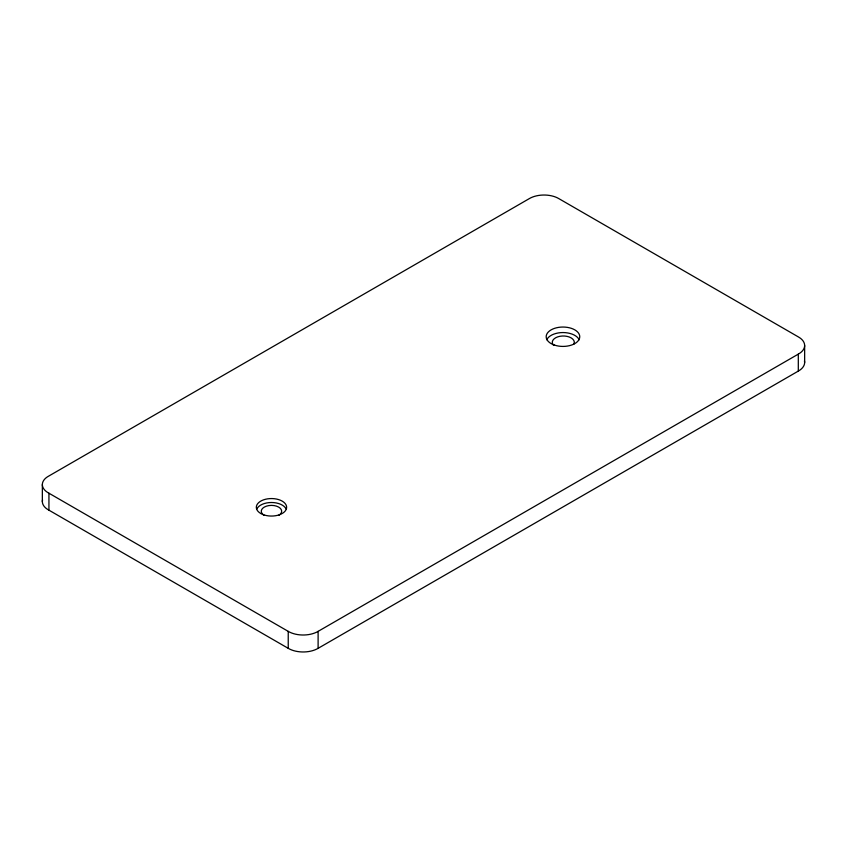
<?xml version="1.0" encoding="UTF-8"?>
<svg xmlns="http://www.w3.org/2000/svg" width="847" height="847" viewBox="0 0 847 847"><rect width="100%" height="100%" fill="white"/><g stroke="black" fill="none" stroke-linecap="round" stroke-linejoin="round"><path stroke-width="1.27" d="M48.935 493.208L288.234 631.364A20.815 12.017 0 0 0 318.112 631.364L798.308 354.131A20.752 11.985 0 0 0 798.308 336.884L558.999 198.717A20.624 11.9 0 0 0 529.131 198.717L48.935 475.961A20.233 11.678 0 0 0 48.935 493.208L48.935 510.169L288.234 648.326A20.815 12.017 0 0 0 318.112 648.326L798.308 371.092A20.752 11.985 0 0 0 804.459 360.875M804.65 345.502L804.65 362.474M798.308 354.131L798.308 371.092M318.112 631.364L318.112 648.326M288.234 631.364L288.234 648.326M42.35 484.579L42.35 501.551M48.935 510.169A20.233 11.678 0 0 1 42.541 499.931M264.275 515.41A10.185 5.876 0 0 1 264.275 507.099A10.185 5.876 0 0 1 278.674 507.099A10.185 5.876 0 0 1 278.674 515.41M256.832 508.983A15.161 8.756 0 0 1 271.474 502.504A15.161 8.756 0 0 1 286.117 508.983M546.76 339.742A16.781 9.688 0 0 1 562.969 332.553A16.781 9.688 0 0 1 579.179 339.742M553.546 345.29A11.011 6.353 0 0 1 562.313 336.015A11.011 6.353 0 0 1 573.8 344.242M260.749 513.494A15.161 8.756 0 0 0 286.117 509.576A15.161 8.756 0 0 0 267.546 498.851A15.161 8.756 0 0 0 260.749 513.494M554.573 345.121A16.781 9.688 0 0 0 579.75 336.725A16.781 9.688 0 0 0 554.573 328.34A16.781 9.688 0 0 0 554.573 345.121"/></g></svg>
